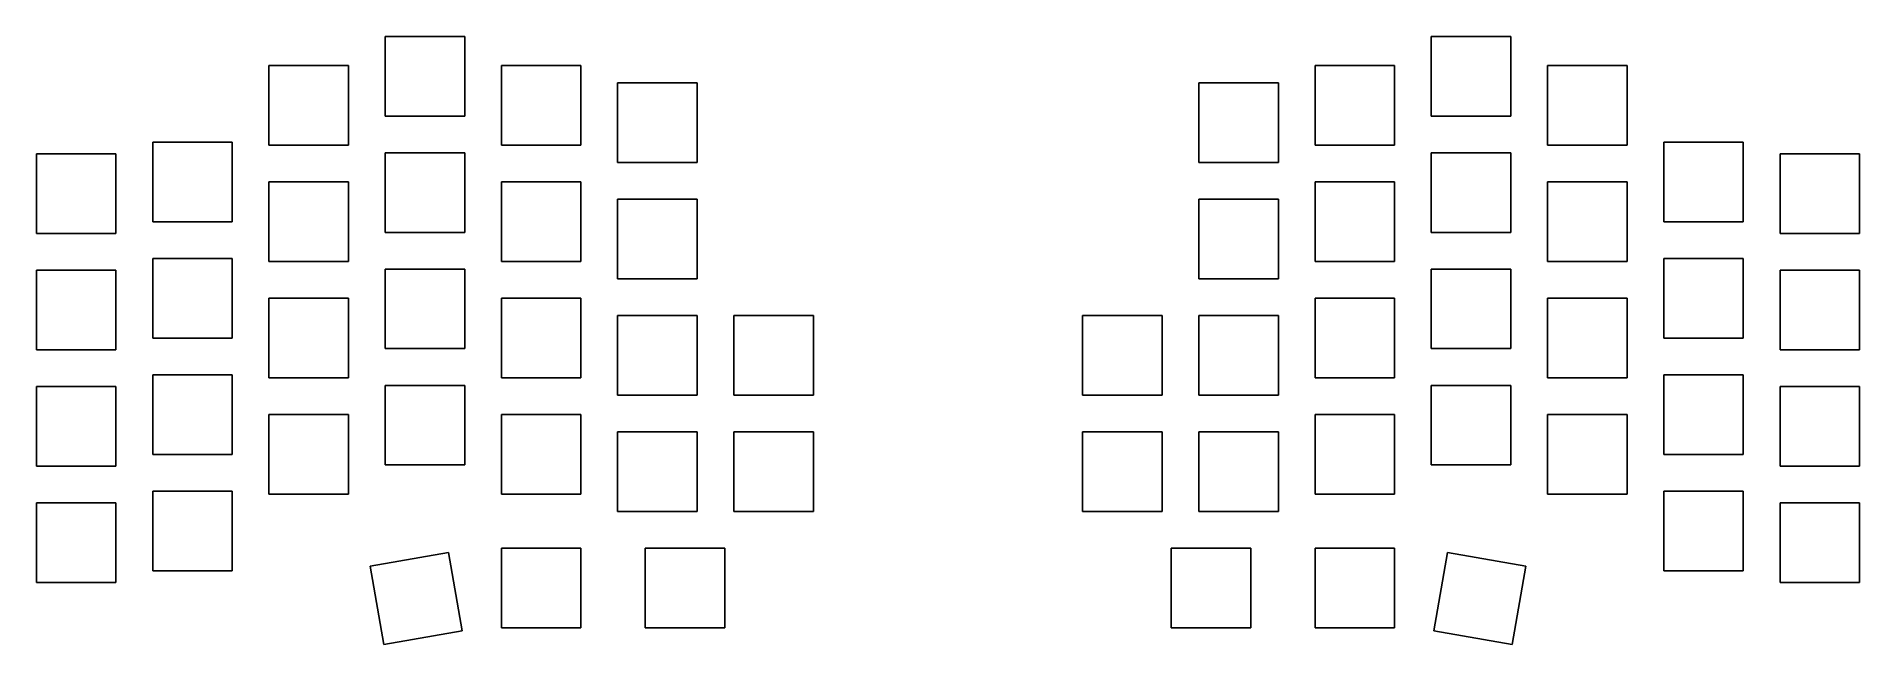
# Model space of a CAD drawing. Header units: millimetres. Extents: x 94 to 392, y -167 to -67.
import ezdxf

# ---------------------------------------------------------------- set-up
doc = ezdxf.new("R2010")
doc.units = ezdxf.units.MM

msp = doc.modelspace()

# ---------------------------------------------------------------- linework, layer by layer
for p, q in [((163.5, -67.31), (150.5, -67.31)), ((150.5, -67.31), (150.5, -80.31)), ((163.5, -80.31), (163.5, -67.31)), ((334.5, -67.31), (321.5, -67.31)), ((321.5, -67.31), (321.5, -80.31)), ((334.5, -80.31), (334.5, -67.31)), ((144.5, -72.06), (131.5, -72.06)), ((131.5, -72.06), (131.5, -85.06)), ((144.5, -85.06), (144.5, -72.06)), ((182.5, -72.06), (169.5, -72.06)), ((169.5, -72.06), (169.5, -85.06)), ((182.5, -85.06), (182.5, -72.06)), ((315.5, -72.06), (302.5, -72.06)), ((302.5, -72.06), (302.5, -85.06)), ((315.5, -85.06), (315.5, -72.06)), ((353.5, -72.06), (340.5, -72.06)), ((340.5, -72.06), (340.5, -85.06)), ((353.5, -85.06), (353.5, -72.06)), ((201.5, -74.91), (188.5, -74.91)), ((188.5, -74.91), (188.5, -87.91)), ((201.5, -87.91), (201.5, -74.91)), ((296.5, -74.91), (283.5, -74.91)), ((283.5, -74.91), (283.5, -87.91)), ((296.5, -87.91), (296.5, -74.91)), ((150.5, -80.31), (163.5, -80.31)), ((321.5, -80.31), (334.5, -80.31)), ((125.5, -84.6), (112.5, -84.6)), ((112.5, -84.6), (112.5, -97.6)), ((125.5, -97.6), (125.5, -84.6)), ((131.5, -85.06), (144.5, -85.06)), ((163.5, -86.31), (150.5, -86.31)), ((150.5, -86.31), (150.5, -99.31)), ((163.5, -99.31), (163.5, -86.31)), ((169.5, -85.06), (182.5, -85.06)), ((302.5, -85.06), (315.5, -85.06)), ((334.5, -86.31), (321.5, -86.31)), ((321.5, -86.31), (321.5, -99.31)), ((334.5, -99.31), (334.5, -86.31)), ((340.5, -85.06), (353.5, -85.06)), ((372.5, -84.6), (359.5, -84.6)), ((359.5, -84.6), (359.5, -97.6)), ((372.5, -97.6), (372.5, -84.6)), ((106.5, -86.5), (93.5, -86.5)), ((93.5, -86.5), (93.5, -99.5)), ((106.5, -99.5), (106.5, -86.5)), ((188.5, -87.91), (201.5, -87.91)), ((283.5, -87.91), (296.5, -87.91)), ((391.5, -86.5), (378.5, -86.5)), ((378.5, -86.5), (378.5, -99.5)), ((391.5, -99.5), (391.5, -86.5)), ((144.5, -91.06), (131.5, -91.06)), ((131.5, -91.06), (131.5, -104.06)), ((144.5, -104.06), (144.5, -91.06)), ((182.5, -91.06), (169.5, -91.06)), ((169.5, -91.06), (169.5, -104.06)), ((182.5, -104.06), (182.5, -91.06)), ((315.5, -91.06), (302.5, -91.06)), ((302.5, -91.06), (302.5, -104.06)), ((315.5, -104.06), (315.5, -91.06)), ((353.5, -91.06), (340.5, -91.06)), ((340.5, -91.06), (340.5, -104.06)), ((353.5, -104.06), (353.5, -91.06)), ((201.5, -93.91), (188.5, -93.91)), ((188.5, -93.91), (188.5, -106.91)), ((201.5, -106.91), (201.5, -93.91)), ((296.5, -93.91), (283.5, -93.91)), ((283.5, -93.91), (283.5, -106.91)), ((296.5, -106.91), (296.5, -93.91)), ((112.5, -97.6), (125.5, -97.6)), ((359.5, -97.6), (372.5, -97.6)), ((93.5, -99.5), (106.5, -99.5)), ((150.5, -99.31), (163.5, -99.31)), ((321.5, -99.31), (334.5, -99.31)), ((378.5, -99.5), (391.5, -99.5)), ((125.5, -103.6), (112.5, -103.6)), ((112.5, -103.6), (112.5, -116.6)), ((125.5, -116.6), (125.5, -103.6)), ((131.5, -104.06), (144.5, -104.06)), ((169.5, -104.06), (182.5, -104.06)), ((302.5, -104.06), (315.5, -104.06)), ((340.5, -104.06), (353.5, -104.06)), ((372.5, -103.6), (359.5, -103.6)), ((359.5, -103.6), (359.5, -116.6)), ((372.5, -116.6), (372.5, -103.6)), ((106.5, -105.5), (93.5, -105.5)), ((93.5, -105.5), (93.5, -118.5)), ((106.5, -118.5), (106.5, -105.5)), ((163.5, -105.31), (150.5, -105.31)), ((150.5, -105.31), (150.5, -118.31)), ((163.5, -118.31), (163.5, -105.31)), ((188.5, -106.91), (201.5, -106.91)), ((283.5, -106.91), (296.5, -106.91)), ((334.5, -105.31), (321.5, -105.31)), ((321.5, -105.31), (321.5, -118.31)), ((334.5, -118.31), (334.5, -105.31)), ((391.5, -105.5), (378.5, -105.5)), ((378.5, -105.5), (378.5, -118.5)), ((391.5, -118.5), (391.5, -105.5)), ((144.5, -110.06), (131.5, -110.06)), ((131.5, -110.06), (131.5, -123.06)), ((144.5, -123.06), (144.5, -110.06)), ((182.5, -110.06), (169.5, -110.06)), ((169.5, -110.06), (169.5, -123.06)), ((182.5, -123.06), (182.5, -110.06)), ((315.5, -110.06), (302.5, -110.06)), ((302.5, -110.06), (302.5, -123.06)), ((315.5, -123.06), (315.5, -110.06)), ((353.5, -110.06), (340.5, -110.06)), ((340.5, -110.06), (340.5, -123.06)), ((353.5, -123.06), (353.5, -110.06)), ((201.5, -112.91), (188.5, -112.91)), ((188.5, -112.91), (188.5, -125.91)), ((201.5, -125.91), (201.5, -112.91)), ((220.5, -112.91), (207.5, -112.91)), ((207.5, -112.91), (207.5, -125.91)), ((220.5, -125.91), (220.5, -112.91)), ((277.5, -112.91), (264.5, -112.91)), ((264.5, -112.91), (264.5, -125.91)), ((277.5, -125.91), (277.5, -112.91)), ((296.5, -112.91), (283.5, -112.91)), ((283.5, -112.91), (283.5, -125.91)), ((296.5, -125.91), (296.5, -112.91)), ((93.5, -118.5), (106.5, -118.5)), ((112.5, -116.6), (125.5, -116.6)), ((150.5, -118.31), (163.5, -118.31)), ((321.5, -118.31), (334.5, -118.31)), ((359.5, -116.6), (372.5, -116.6)), ((378.5, -118.5), (391.5, -118.5)), ((106.5, -124.5), (93.5, -124.5)), ((93.5, -124.5), (93.5, -137.5)), ((106.5, -137.5), (106.5, -124.5)), ((125.5, -122.6), (112.5, -122.6)), ((112.5, -122.6), (112.5, -135.6)), ((125.5, -135.6), (125.5, -122.6)), ((131.5, -123.06), (144.5, -123.06)), ((163.5, -124.31), (150.5, -124.31)), ((150.5, -124.31), (150.5, -137.31)), ((163.5, -137.31), (163.5, -124.31)), ((169.5, -123.06), (182.5, -123.06)), ((302.5, -123.06), (315.5, -123.06)), ((334.5, -124.31), (321.5, -124.31)), ((321.5, -124.31), (321.5, -137.31)), ((334.5, -137.31), (334.5, -124.31)), ((340.5, -123.06), (353.5, -123.06)), ((372.5, -122.6), (359.5, -122.6)), ((359.5, -122.6), (359.5, -135.6)), ((372.5, -135.6), (372.5, -122.6)), ((391.5, -124.5), (378.5, -124.5)), ((378.5, -124.5), (378.5, -137.5)), ((391.5, -137.5), (391.5, -124.5)), ((188.5, -125.91), (201.5, -125.91)), ((207.5, -125.91), (220.5, -125.91)), ((264.5, -125.91), (277.5, -125.91)), ((283.5, -125.91), (296.5, -125.91)), ((144.5, -129.06), (131.5, -129.06)), ((131.5, -129.06), (131.5, -142.06)), ((144.5, -142.06), (144.5, -129.06)), ((182.5, -129.06), (169.5, -129.06)), ((169.5, -129.06), (169.5, -142.06)), ((182.5, -142.06), (182.5, -129.06)), ((315.5, -129.06), (302.5, -129.06)), ((302.5, -129.06), (302.5, -142.06)), ((315.5, -142.06), (315.5, -129.06)), ((353.5, -129.06), (340.5, -129.06)), ((340.5, -129.06), (340.5, -142.06)), ((353.5, -142.06), (353.5, -129.06)), ((201.5, -131.91), (188.5, -131.91)), ((188.5, -131.91), (188.5, -144.91)), ((201.5, -144.91), (201.5, -131.91)), ((220.5, -131.91), (207.5, -131.91)), ((207.5, -131.91), (207.5, -144.91)), ((220.5, -144.91), (220.5, -131.91)), ((277.5, -131.91), (264.5, -131.91)), ((264.5, -131.91), (264.5, -144.91)), ((277.5, -144.91), (277.5, -131.91)), ((296.5, -131.91), (283.5, -131.91)), ((283.5, -131.91), (283.5, -144.91)), ((296.5, -144.91), (296.5, -131.91)), ((112.5, -135.6), (125.5, -135.6)), ((359.5, -135.6), (372.5, -135.6)), ((93.5, -137.5), (106.5, -137.5)), ((150.5, -137.31), (163.5, -137.31)), ((321.5, -137.31), (334.5, -137.31)), ((378.5, -137.5), (391.5, -137.5)), ((125.5, -141.6), (112.5, -141.6)), ((112.5, -141.6), (112.5, -154.6)), ((125.5, -154.6), (125.5, -141.6)), ((131.5, -142.06), (144.5, -142.06)), ((169.5, -142.06), (182.5, -142.06)), ((302.5, -142.06), (315.5, -142.06)), ((340.5, -142.06), (353.5, -142.06)), ((372.5, -141.6), (359.5, -141.6)), ((359.5, -141.6), (359.5, -154.6)), ((372.5, -154.6), (372.5, -141.6)), ((106.5, -143.5), (93.5, -143.5)), ((93.5, -143.5), (93.5, -156.5)), ((106.5, -156.5), (106.5, -143.5)), ((188.5, -144.91), (201.5, -144.91)), ((207.5, -144.91), (220.5, -144.91)), ((264.5, -144.91), (277.5, -144.91)), ((283.5, -144.91), (296.5, -144.91)), ((391.5, -143.5), (378.5, -143.5)), ((378.5, -143.5), (378.5, -156.5)), ((391.5, -156.5), (391.5, -143.5)), ((160.85, -151.59), (148.05, -153.85)), ((163.1, -164.39), (160.85, -151.59)), ((182.5, -150.91), (169.5, -150.91)), ((169.5, -150.91), (169.5, -163.91)), ((182.5, -163.91), (182.5, -150.91)), ((206, -150.91), (193, -150.91)), ((193, -150.91), (193, -163.91)), ((206, -163.91), (206, -150.91)), ((292, -150.91), (279, -150.91)), ((279, -150.91), (279, -163.91)), ((292, -163.91), (292, -150.91)), ((315.5, -150.91), (302.5, -150.91)), ((302.5, -150.91), (302.5, -163.91)), ((315.5, -163.91), (315.5, -150.91)), ((324.15, -151.59), (321.9, -164.39)), ((336.95, -153.85), (324.15, -151.59)), ((112.5, -154.6), (125.5, -154.6)), ((148.05, -153.85), (150.3, -166.65)), ((334.7, -166.65), (336.95, -153.85)), ((359.5, -154.6), (372.5, -154.6)), ((93.5, -156.5), (106.5, -156.5)), ((378.5, -156.5), (391.5, -156.5)), ((150.3, -166.65), (163.1, -164.39)), ((169.5, -163.91), (182.5, -163.91)), ((193, -163.91), (206, -163.91)), ((279, -163.91), (292, -163.91)), ((302.5, -163.91), (315.5, -163.91)), ((321.9, -164.39), (334.7, -166.65))]:
    msp.add_line(p, q)

doc.saveas('drawing.dxf')
